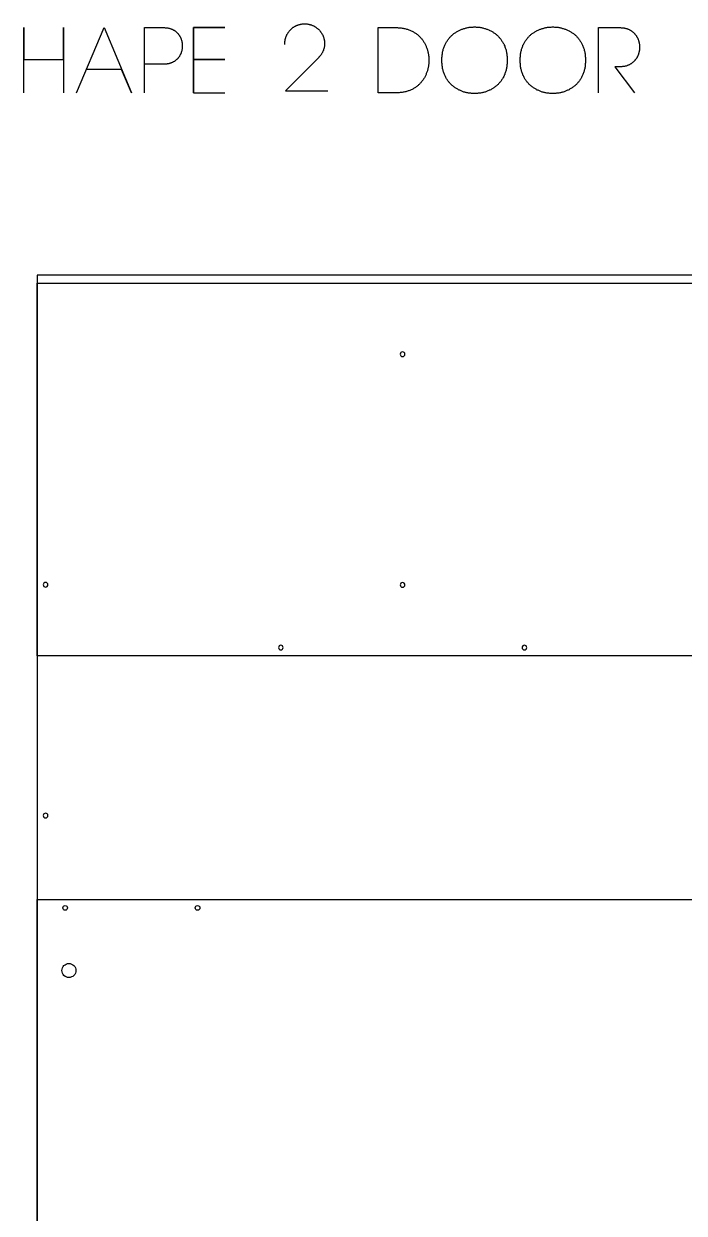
# Model space of a CAD drawing. Extents: x -767 to 5144, y -506 to 2808.
# Drawn here: x 3726 to 4435, y 1433 to 2710 of the extents above; entities that cross this region are included whole.
import ezdxf

# ---------------------------------------------------------------- set-up
doc = ezdxf.new("R2010")
doc.units = 0
doc.layers.add('LAYER_1', color=18, linetype='CONTINUOUS')
doc.layers.add('T5_LOGOLAYER_21', color=18, linetype='CONTINUOUS')

msp = doc.modelspace()

# ---------------------------------------------------------------- linework, layer by layer
at = {"layer": 'LAYER_1'}
msp.add_lwpolyline([(3740.9, 0), (4960.9, 0), (4960.9, 2440), (3740.9, 2440)], close=True, dxfattribs=at)
for points in [[(4132.9, 2357.6, 0.414214), (4130.4, 2355.1, 0.414214), (4132.9, 2352.6, 0.414214), (4135.4, 2355.1, 0.414214)], [(3749.9, 2110.2, 0.414214), (3747.4, 2107.7, 0.414214), (3749.9, 2105.2, 0.414214), (3752.4, 2107.7, 0.414214)], [(4002.3, 2042.8, 0.414214), (3999.8, 2040.3, 0.414214), (4002.3, 2037.8, 0.414214), (4004.8, 2040.3, 0.414214)], [(3749.9, 1862.6, 0.414214), (3747.4, 1860.1, 0.414214), (3749.9, 1857.6, 0.414214), (3752.4, 1860.1, 0.414214)], [(3768.4, 1761, -0.414214), (3770.9, 1763.5, -0.414214), (3773.4, 1761, -0.414214), (3770.9, 1758.5, -0.414214)], [(3910.4, 1761, -0.414214), (3912.9, 1763.5, -0.414214), (3915.4, 1761, -0.414214), (3912.9, 1758.5, -0.414214)], [(3767.4, 1693.8, -0.414214), (3774.9, 1701.3, -0.414214), (3782.4, 1693.8, -0.414214), (3774.9, 1686.3, -0.414214)]]:
    msp.add_lwpolyline(points, format="xyb", close=True, dxfattribs=at)
at = {"layer": 'T5_LOGOLAYER_21'}
for points in [[(4006.6, 2687.5), (4006.5, 2688.1), (4006.5, 2688.6), (4006.6, 2689.2), (4006.6, 2689.8), (4006.6, 2690.3), (4006.7, 2690.9), (4006.8, 2691.4), (4006.9, 2691.9), (4007, 2692.5), (4007.1, 2693), (4007.2, 2693.5), (4007.3, 2694), (4007.5, 2694.6), (4007.7, 2695.1), (4007.8, 2695.6), (4008, 2696.1), (4008.2, 2696.6), (4008.4, 2697), (4008.7, 2697.5), (4008.9, 2698), (4009.1, 2698.5), (4009.4, 2698.9), (4009.7, 2699.4), (4010, 2699.8), (4010.2, 2700.2), (4010.5, 2700.7), (4010.9, 2701.1), (4011.2, 2701.5), (4011.5, 2701.9), (4011.8, 2702.3), (4012.2, 2702.7), (4012.6, 2703.1), (4012.9, 2703.5), (4013.3, 2703.8), (4013.7, 2704.2), (4014.1, 2704.5), (4014.5, 2704.9), (4014.9, 2705.2), (4015.3, 2705.5), (4015.7, 2705.8), (4016.2, 2706.1), (4016.6, 2706.4), (4017.1, 2706.6), (4017.5, 2706.9), (4018, 2707.2), (4018.5, 2707.4), (4018.9, 2707.6), (4019.4, 2707.8), (4019.9, 2708), (4020.4, 2708.2), (4020.9, 2708.4), (4021.4, 2708.6), (4021.9, 2708.7), (4022.5, 2708.9), (4023, 2709), (4023.5, 2709.1), (4024, 2709.2), (4024.6, 2709.3), (4025.1, 2709.4), (4025.7, 2709.5), (4026.2, 2709.5), (4026.8, 2709.6), (4027.3, 2709.6), (4027.9, 2709.6), (4028.5, 2709.6), (4029, 2709.6), (4029.6, 2709.5), (4030.1, 2709.5), (4030.6, 2709.4), (4031.2, 2709.3), (4031.7, 2709.3), (4032.2, 2709.2), (4032.7, 2709), (4033.3, 2708.9), (4033.8, 2708.8), (4034.3, 2708.6), (4034.8, 2708.5), (4035.3, 2708.3), (4035.7, 2708.1), (4036.2, 2707.9), (4036.7, 2707.7), (4037.2, 2707.5), (4037.6, 2707.3), (4038.1, 2707), (4038.5, 2706.8), (4039, 2706.5), (4039.4, 2706.2), (4039.9, 2705.9), (4040.3, 2705.7), (4040.7, 2705.3), (4041.1, 2705), (4041.5, 2704.7), (4041.9, 2704.4), (4042.3, 2704), (4042.6, 2703.7), (4043, 2703.3), (4043.4, 2703), (4043.7, 2702.6), (4044.1, 2702.2), (4044.4, 2701.8), (4044.7, 2701.4), (4045, 2701), (4045.3, 2700.6), (4045.6, 2700.2), (4045.9, 2699.7), (4046.2, 2699.3), (4046.4, 2698.9), (4046.7, 2698.4), (4046.9, 2698), (4047.2, 2697.5), (4047.4, 2697), (4047.6, 2696.5), (4047.8, 2696.1), (4048, 2695.6), (4048.1, 2695.1), (4048.3, 2694.6), (4048.5, 2694.1), (4048.6, 2693.6), (4048.7, 2693.1), (4048.8, 2692.5), (4048.9, 2692), (4049, 2691.5), (4049.1, 2691), (4049.2, 2690.4), (4049.2, 2689.9), (4049.2, 2689.3), (4049.3, 2688.8), (4049.3, 2688.2), (4049.3, 2687.7), (4049.2, 2687.2), (4049.2, 2686.7), (4049.1, 2686.1), (4049.1, 2685.6), (4049, 2685.1), (4048.9, 2684.6), (4048.8, 2684.1), (4048.7, 2683.6), (4048.5, 2683.1), (4048.4, 2682.6), (4048.2, 2682.1), (4048.1, 2681.6), (4047.9, 2681.1), (4047.7, 2680.6), (4047.5, 2680.1), (4047.3, 2679.7), (4047.1, 2679.2), (4046.9, 2678.7), (4046.6, 2678.3), (4046.4, 2677.8), (4046.1, 2677.4), (4045.8, 2676.9), (4045.5, 2676.5), (4045.2, 2676.1), (4044.9, 2675.7), (4044.6, 2675.2), (4044.3, 2674.8), (4043.9, 2674.4), (4043.6, 2674), (4043.2, 2673.7), (4042.9, 2673.3), (4007.3, 2637.7), (4052.8, 2637.7)], [(3726.5, 2635.5), (3726.5, 2705.5), (3726.5, 2671.2), (3769.2, 2671.2), (3769.2, 2705.5), (3769.2, 2635.5)], [(3783.2, 2635.5), (3812.6, 2705.5), (3842, 2635.5), (3831.5, 2660.7), (3794.4, 2660.7)], [(3856, 2635.5), (3856, 2705.5), (3877, 2705.5), (3877.6, 2705.5), (3878.2, 2705.4), (3878.8, 2705.4), (3879.4, 2705.4), (3879.9, 2705.3), (3880.5, 2705.2), (3881, 2705.1), (3881.6, 2705), (3882.1, 2704.9), (3882.6, 2704.8), (3883.1, 2704.7), (3883.6, 2704.5), (3884.1, 2704.3), (3884.6, 2704.2), (3885.1, 2704), (3885.6, 2703.8), (3886, 2703.6), (3886.5, 2703.4), (3886.9, 2703.1), (3887.3, 2702.9), (3887.7, 2702.6), (3888.1, 2702.4), (3888.5, 2702.1), (3888.9, 2701.9), (3889.3, 2701.6), (3889.7, 2701.3), (3890, 2701), (3890.4, 2700.7), (3890.7, 2700.3), (3891.1, 2700), (3891.4, 2699.7), (3891.7, 2699.3), (3892, 2699), (3892.3, 2698.6), (3892.6, 2698.3), (3892.8, 2697.9), (3893.1, 2697.5), (3893.4, 2697.2), (3893.6, 2696.8), (3893.8, 2696.4), (3894.1, 2696), (3894.3, 2695.6), (3894.5, 2695.2), (3894.7, 2694.8), (3894.9, 2694.3), (3895, 2693.9), (3895.2, 2693.5), (3895.4, 2693.1), (3895.5, 2692.6), (3895.6, 2692.2), (3895.8, 2691.8), (3895.9, 2691.3), (3896, 2690.9), (3896.1, 2690.4), (3896.2, 2690), (3896.3, 2689.5), (3896.4, 2689.1), (3896.4, 2688.6), (3896.5, 2688.2), (3896.5, 2687.7), (3896.5, 2687.2), (3896.6, 2686.8), (3896.6, 2686.3), (3896.6, 2685.9), (3896.6, 2685.4), (3896.6, 2685), (3896.5, 2684.5), (3896.5, 2684), (3896.5, 2683.6), (3896.4, 2683.1), (3896.4, 2682.7), (3896.3, 2682.2), (3896.2, 2681.8), (3896.1, 2681.3), (3896, 2680.9), (3895.9, 2680.4), (3895.8, 2680), (3895.6, 2679.5), (3895.5, 2679.1), (3895.4, 2678.7), (3895.2, 2678.2), (3895, 2677.8), (3894.9, 2677.4), (3894.7, 2677), (3894.5, 2676.6), (3894.3, 2676.2), (3894.1, 2675.8), (3893.8, 2675.4), (3893.6, 2675), (3893.4, 2674.6), (3893.1, 2674.2), (3892.8, 2673.8), (3892.6, 2673.5), (3892.3, 2673.1), (3892, 2672.7), (3891.7, 2672.4), (3891.4, 2672.1), (3891.1, 2671.7), (3890.7, 2671.4), (3890.4, 2671.1), (3890, 2670.8), (3889.7, 2670.5), (3889.3, 2670.2), (3888.9, 2669.9), (3888.5, 2669.6), (3888.1, 2669.3), (3887.7, 2669.1), (3887.3, 2668.8), (3886.9, 2668.6), (3886.5, 2668.4), (3886, 2668.2), (3885.6, 2668), (3885.1, 2667.8), (3884.6, 2667.6), (3884.1, 2667.4), (3883.6, 2667.2), (3883.1, 2667.1), (3882.6, 2666.9), (3882.1, 2666.8), (3881.6, 2666.7), (3881, 2666.6), (3880.5, 2666.5), (3879.9, 2666.4), (3879.4, 2666.4), (3878.8, 2666.3), (3878.2, 2666.3), (3877.6, 2666.3), (3877, 2666.3), (3856, 2666.3)], [(3908.5, 2635.5), (3908.5, 2705.5), (3942.1, 2705.5), (3908.5, 2705.5), (3908.5, 2671.2), (3942.1, 2671.2), (3908.5, 2671.2), (3908.5, 2635.5), (3942.1, 2635.5)], [(4343.1, 2635.5), (4343.1, 2705.5), (4366.2, 2705.5), (4366.9, 2705.5), (4367.5, 2705.4), (4368.2, 2705.4), (4368.8, 2705.3), (4369.4, 2705.3), (4370, 2705.2), (4370.6, 2705.1), (4371.2, 2705), (4371.7, 2704.9), (4372.3, 2704.7), (4372.8, 2704.6), (4373.4, 2704.4), (4373.9, 2704.3), (4374.4, 2704.1), (4374.9, 2703.9), (4375.4, 2703.7), (4375.9, 2703.4), (4376.4, 2703.2), (4376.9, 2703), (4377.3, 2702.7), (4377.8, 2702.4), (4378.2, 2702.2), (4378.6, 2701.9), (4379, 2701.6), (4379.4, 2701.3), (4379.8, 2701), (4380.2, 2700.7), (4380.6, 2700.3), (4381, 2700), (4381.3, 2699.6), (4381.7, 2699.3), (4382, 2698.9), (4382.3, 2698.5), (4382.6, 2698.2), (4382.9, 2697.8), (4383.2, 2697.4), (4383.5, 2697), (4383.8, 2696.6), (4384, 2696.1), (4384.3, 2695.7), (4384.5, 2695.3), (4384.8, 2694.9), (4385, 2694.4), (4385.2, 2694), (4385.4, 2693.5), (4385.6, 2693.1), (4385.8, 2692.6), (4385.9, 2692.2), (4386.1, 2691.7), (4386.2, 2691.2), (4386.4, 2690.8), (4386.5, 2690.3), (4386.6, 2689.8), (4386.7, 2689.4), (4386.8, 2688.9), (4386.9, 2688.4), (4387, 2687.9), (4387.1, 2687.4), (4387.1, 2686.9), (4387.2, 2686.4), (4387.2, 2685.9), (4387.2, 2685.5), (4387.2, 2685), (4387.2, 2684.5), (4387.2, 2684), (4387.2, 2683.5), (4387.2, 2683), (4387.2, 2682.5), (4387.1, 2682), (4387.1, 2681.5), (4387, 2681), (4386.9, 2680.6), (4386.8, 2680.1), (4386.7, 2679.6), (4386.6, 2679.1), (4386.5, 2678.6), (4386.4, 2678.2), (4386.2, 2677.7), (4386.1, 2677.2), (4385.9, 2676.8), (4385.8, 2676.3), (4385.6, 2675.8), (4385.4, 2675.4), (4385.2, 2674.9), (4385, 2674.5), (4384.8, 2674.1), (4384.5, 2673.6), (4384.3, 2673.2), (4384, 2672.8), (4383.8, 2672.4), (4383.5, 2672), (4383.2, 2671.6), (4382.9, 2671.2), (4382.6, 2670.8), (4382.3, 2670.4), (4382, 2670), (4381.7, 2669.7), (4381.3, 2669.3), (4381, 2669), (4380.6, 2668.6), (4380.2, 2668.3), (4379.8, 2668), (4379.4, 2667.6), (4379, 2667.3), (4378.6, 2667), (4378.2, 2666.8), (4377.8, 2666.5), (4377.3, 2666.2), (4376.9, 2666), (4376.4, 2665.7), (4375.9, 2665.5), (4375.4, 2665.3), (4374.9, 2665.1), (4374.4, 2664.9), (4373.9, 2664.7), (4373.4, 2664.5), (4372.8, 2664.3), (4372.3, 2664.2), (4371.7, 2664.1), (4371.2, 2663.9), (4370.6, 2663.8), (4370, 2663.7), (4369.4, 2663.7), (4368.8, 2663.6), (4368.2, 2663.5), (4367.5, 2663.5), (4366.9, 2663.5), (4366.2, 2663.5), (4360.6, 2663.5), (4381.6, 2635.5)]]:
    msp.add_lwpolyline(points, dxfattribs=at)
for points in [[(4245.1, 2669.8), (4245.1, 2668.7), (4245.1, 2667.6), (4245, 2666.6), (4244.9, 2665.5), (4244.8, 2664.5), (4244.7, 2663.5), (4244.5, 2662.5), (4244.4, 2661.6), (4244.1, 2660.6), (4243.9, 2659.7), (4243.7, 2658.8), (4243.4, 2657.9), (4243.1, 2657), (4242.8, 2656.1), (4242.5, 2655.3), (4242.1, 2654.5), (4241.8, 2653.6), (4241.4, 2652.9), (4241, 2652.1), (4240.5, 2651.3), (4240.1, 2650.6), (4239.6, 2649.8), (4239.2, 2649.1), (4238.7, 2648.4), (4238.2, 2647.8), (4237.6, 2647.1), (4237.1, 2646.5), (4236.6, 2645.8), (4236, 2645.2), (4235.4, 2644.6), (4234.8, 2644.1), (4234.2, 2643.5), (4233.6, 2643), (4232.9, 2642.5), (4232.3, 2642), (4231.6, 2641.5), (4231, 2641), (4230.3, 2640.5), (4229.6, 2640.1), (4228.9, 2639.7), (4228.2, 2639.3), (4227.5, 2638.9), (4226.7, 2638.5), (4226, 2638.2), (4225.3, 2637.9), (4224.5, 2637.5), (4223.8, 2637.2), (4223, 2637), (4222.2, 2636.7), (4221.4, 2636.4), (4220.7, 2636.2), (4219.9, 2636), (4219.1, 2635.8), (4218.3, 2635.6), (4217.5, 2635.5), (4216.7, 2635.3), (4215.9, 2635.2), (4215, 2635.1), (4214.2, 2635), (4213.4, 2634.9), (4212.6, 2634.8), (4211.8, 2634.8), (4211, 2634.8), (4210.1, 2634.8), (4209.3, 2634.8), (4208.5, 2634.8), (4207.7, 2634.8), (4206.9, 2634.9), (4206, 2635), (4205.2, 2635.1), (4204.4, 2635.2), (4203.6, 2635.3), (4202.8, 2635.5), (4202, 2635.6), (4201.2, 2635.8), (4200.4, 2636), (4199.6, 2636.2), (4198.8, 2636.4), (4198.1, 2636.7), (4197.3, 2637), (4196.5, 2637.2), (4195.8, 2637.5), (4195, 2637.9), (4194.3, 2638.2), (4193.5, 2638.5), (4192.8, 2638.9), (4192.1, 2639.3), (4191.4, 2639.7), (4190.7, 2640.1), (4190, 2640.5), (4189.3, 2641), (4188.6, 2641.5), (4188, 2642), (4187.3, 2642.5), (4186.7, 2643), (4186.1, 2643.5), (4185.5, 2644.1), (4184.9, 2644.6), (4184.3, 2645.2), (4183.7, 2645.8), (4183.2, 2646.5), (4182.6, 2647.1), (4182.1, 2647.8), (4181.6, 2648.4), (4181.1, 2649.1), (4180.6, 2649.8), (4180.2, 2650.6), (4179.7, 2651.3), (4179.3, 2652.1), (4178.9, 2652.9), (4178.5, 2653.6), (4178.1, 2654.5), (4177.8, 2655.3), (4177.5, 2656.1), (4177.2, 2657), (4176.9, 2657.9), (4176.6, 2658.8), (4176.4, 2659.7), (4176.1, 2660.6), (4175.9, 2661.6), (4175.7, 2662.5), (4175.6, 2663.5), (4175.5, 2664.5), (4175.3, 2665.5), (4175.3, 2666.6), (4175.2, 2667.6), (4175.2, 2668.7), (4175.1, 2669.8), (4175.1, 2671.2), (4175.2, 2672.3), (4175.2, 2673.3), (4175.3, 2674.4), (4175.3, 2675.4), (4175.5, 2676.4), (4175.6, 2677.4), (4175.7, 2678.4), (4175.9, 2679.4), (4176.1, 2680.3), (4176.4, 2681.3), (4176.6, 2682.2), (4176.9, 2683.1), (4177.2, 2683.9), (4177.5, 2684.8), (4177.8, 2685.7), (4178.1, 2686.5), (4178.5, 2687.3), (4178.9, 2688.1), (4179.3, 2688.9), (4179.7, 2689.6), (4180.2, 2690.4), (4180.6, 2691.1), (4181.1, 2691.8), (4181.6, 2692.5), (4182.1, 2693.2), (4182.6, 2693.8), (4183.2, 2694.5), (4183.7, 2695.1), (4184.3, 2695.7), (4184.9, 2696.3), (4185.5, 2696.9), (4186.1, 2697.4), (4186.7, 2698), (4187.3, 2698.5), (4188, 2699), (4188.6, 2699.5), (4189.3, 2699.9), (4190, 2700.4), (4190.7, 2700.8), (4191.4, 2701.2), (4192.1, 2701.6), (4192.8, 2702), (4193.5, 2702.4), (4194.3, 2702.8), (4195, 2703.1), (4195.8, 2703.4), (4196.5, 2703.7), (4197.3, 2704), (4198.1, 2704.2), (4198.8, 2704.5), (4199.6, 2704.7), (4200.4, 2704.9), (4201.2, 2705.1), (4202, 2705.3), (4202.8, 2705.5), (4203.6, 2705.6), (4204.4, 2705.8), (4205.2, 2705.9), (4206, 2706), (4206.9, 2706), (4207.7, 2706.1), (4208.5, 2706.1), (4209.3, 2706.2), (4210.1, 2706.2), (4211, 2706.2), (4211.8, 2706.1), (4212.6, 2706.1), (4213.4, 2706), (4214.2, 2706), (4215, 2705.9), (4215.9, 2705.8), (4216.7, 2705.6), (4217.5, 2705.5), (4218.3, 2705.3), (4219.1, 2705.1), (4219.9, 2704.9), (4220.7, 2704.7), (4221.4, 2704.5), (4222.2, 2704.2), (4223, 2704), (4223.8, 2703.7), (4224.5, 2703.4), (4225.3, 2703.1), (4226, 2702.8), (4226.7, 2702.4), (4227.5, 2702), (4228.2, 2701.6), (4228.9, 2701.2), (4229.6, 2700.8), (4230.3, 2700.4), (4231, 2699.9), (4231.6, 2699.5), (4232.3, 2699), (4232.9, 2698.5), (4233.6, 2698), (4234.2, 2697.4), (4234.8, 2696.9), (4235.4, 2696.3), (4236, 2695.7), (4236.6, 2695.1), (4237.1, 2694.5), (4237.6, 2693.8), (4238.2, 2693.2), (4238.7, 2692.5), (4239.2, 2691.8), (4239.6, 2691.1), (4240.1, 2690.4), (4240.5, 2689.6), (4241, 2688.9), (4241.4, 2688.1), (4241.8, 2687.3), (4242.1, 2686.5), (4242.5, 2685.7), (4242.8, 2684.8), (4243.1, 2683.9), (4243.4, 2683.1), (4243.7, 2682.2), (4243.9, 2681.3), (4244.1, 2680.3), (4244.4, 2679.4), (4244.5, 2678.4), (4244.7, 2677.4), (4244.8, 2676.4), (4244.9, 2675.4), (4245, 2674.4), (4245.1, 2673.3), (4245.1, 2672.3), (4245.1, 2671.2)], [(4329.1, 2669.8), (4329.1, 2668.7), (4329.1, 2667.6), (4329, 2666.6), (4328.9, 2665.5), (4328.8, 2664.5), (4328.7, 2663.5), (4328.5, 2662.5), (4328.4, 2661.6), (4328.1, 2660.6), (4327.9, 2659.7), (4327.7, 2658.8), (4327.4, 2657.9), (4327.1, 2657), (4326.8, 2656.1), (4326.5, 2655.3), (4326.1, 2654.5), (4325.8, 2653.6), (4325.4, 2652.9), (4325, 2652.1), (4324.5, 2651.3), (4324.1, 2650.6), (4323.6, 2649.8), (4323.2, 2649.1), (4322.7, 2648.4), (4322.2, 2647.8), (4321.6, 2647.1), (4321.1, 2646.5), (4320.6, 2645.8), (4320, 2645.2), (4319.4, 2644.6), (4318.8, 2644.1), (4318.2, 2643.5), (4317.6, 2643), (4316.9, 2642.5), (4316.3, 2642), (4315.6, 2641.5), (4315, 2641), (4314.3, 2640.5), (4313.6, 2640.1), (4312.9, 2639.7), (4312.2, 2639.3), (4311.5, 2638.9), (4310.7, 2638.5), (4310, 2638.2), (4309.3, 2637.9), (4308.5, 2637.5), (4307.8, 2637.2), (4307, 2637), (4306.2, 2636.7), (4305.4, 2636.4), (4304.7, 2636.2), (4303.9, 2636), (4303.1, 2635.8), (4302.3, 2635.6), (4301.5, 2635.5), (4300.7, 2635.3), (4299.9, 2635.2), (4299, 2635.1), (4298.2, 2635), (4297.4, 2634.9), (4296.6, 2634.8), (4295.8, 2634.8), (4295, 2634.8), (4294.1, 2634.8), (4293.3, 2634.8), (4292.5, 2634.8), (4291.7, 2634.8), (4290.9, 2634.9), (4290, 2635), (4289.2, 2635.1), (4288.4, 2635.2), (4287.6, 2635.3), (4286.8, 2635.5), (4286, 2635.6), (4285.2, 2635.8), (4284.4, 2636), (4283.6, 2636.2), (4282.8, 2636.4), (4282.1, 2636.7), (4281.3, 2637), (4280.5, 2637.2), (4279.8, 2637.5), (4279, 2637.9), (4278.3, 2638.2), (4277.5, 2638.5), (4276.8, 2638.9), (4276.1, 2639.3), (4275.4, 2639.7), (4274.7, 2640.1), (4274, 2640.5), (4273.3, 2641), (4272.6, 2641.5), (4272, 2642), (4271.3, 2642.5), (4270.7, 2643), (4270.1, 2643.5), (4269.5, 2644.1), (4268.9, 2644.6), (4268.3, 2645.2), (4267.7, 2645.8), (4267.2, 2646.5), (4266.6, 2647.1), (4266.1, 2647.8), (4265.6, 2648.4), (4265.1, 2649.1), (4264.6, 2649.8), (4264.2, 2650.6), (4263.7, 2651.3), (4263.3, 2652.1), (4262.9, 2652.9), (4262.5, 2653.6), (4262.1, 2654.5), (4261.8, 2655.3), (4261.5, 2656.1), (4261.2, 2657), (4260.9, 2657.9), (4260.6, 2658.8), (4260.4, 2659.7), (4260.1, 2660.6), (4259.9, 2661.6), (4259.7, 2662.5), (4259.6, 2663.5), (4259.5, 2664.5), (4259.3, 2665.5), (4259.3, 2666.6), (4259.2, 2667.6), (4259.2, 2668.7), (4259.1, 2669.8), (4259.1, 2671.2), (4259.2, 2672.3), (4259.2, 2673.3), (4259.3, 2674.4), (4259.3, 2675.4), (4259.5, 2676.4), (4259.6, 2677.4), (4259.7, 2678.4), (4259.9, 2679.4), (4260.1, 2680.3), (4260.4, 2681.3), (4260.6, 2682.2), (4260.9, 2683.1), (4261.2, 2683.9), (4261.5, 2684.8), (4261.8, 2685.7), (4262.1, 2686.5), (4262.5, 2687.3), (4262.9, 2688.1), (4263.3, 2688.9), (4263.7, 2689.6), (4264.2, 2690.4), (4264.6, 2691.1), (4265.1, 2691.8), (4265.6, 2692.5), (4266.1, 2693.2), (4266.6, 2693.8), (4267.2, 2694.5), (4267.7, 2695.1), (4268.3, 2695.7), (4268.9, 2696.3), (4269.5, 2696.9), (4270.1, 2697.4), (4270.7, 2698), (4271.3, 2698.5), (4272, 2699), (4272.6, 2699.5), (4273.3, 2699.9), (4274, 2700.4), (4274.7, 2700.8), (4275.4, 2701.2), (4276.1, 2701.6), (4276.8, 2702), (4277.5, 2702.4), (4278.3, 2702.8), (4279, 2703.1), (4279.8, 2703.4), (4280.5, 2703.7), (4281.3, 2704), (4282.1, 2704.2), (4282.8, 2704.5), (4283.6, 2704.7), (4284.4, 2704.9), (4285.2, 2705.1), (4286, 2705.3), (4286.8, 2705.5), (4287.6, 2705.6), (4288.4, 2705.8), (4289.2, 2705.9), (4290, 2706), (4290.9, 2706), (4291.7, 2706.1), (4292.5, 2706.1), (4293.3, 2706.2), (4294.1, 2706.2), (4295, 2706.2), (4295.8, 2706.1), (4296.6, 2706.1), (4297.4, 2706), (4298.2, 2706), (4299, 2705.9), (4299.9, 2705.8), (4300.7, 2705.6), (4301.5, 2705.5), (4302.3, 2705.3), (4303.1, 2705.1), (4303.9, 2704.9), (4304.7, 2704.7), (4305.4, 2704.5), (4306.2, 2704.2), (4307, 2704), (4307.8, 2703.7), (4308.5, 2703.4), (4309.3, 2703.1), (4310, 2702.8), (4310.7, 2702.4), (4311.5, 2702), (4312.2, 2701.6), (4312.9, 2701.2), (4313.6, 2700.8), (4314.3, 2700.4), (4315, 2699.9), (4315.6, 2699.5), (4316.3, 2699), (4316.9, 2698.5), (4317.6, 2698), (4318.2, 2697.4), (4318.8, 2696.9), (4319.4, 2696.3), (4320, 2695.7), (4320.6, 2695.1), (4321.1, 2694.5), (4321.6, 2693.8), (4322.2, 2693.2), (4322.7, 2692.5), (4323.2, 2691.8), (4323.6, 2691.1), (4324.1, 2690.4), (4324.5, 2689.6), (4325, 2688.9), (4325.4, 2688.1), (4325.8, 2687.3), (4326.1, 2686.5), (4326.5, 2685.7), (4326.8, 2684.8), (4327.1, 2683.9), (4327.4, 2683.1), (4327.7, 2682.2), (4327.9, 2681.3), (4328.1, 2680.3), (4328.4, 2679.4), (4328.5, 2678.4), (4328.7, 2677.4), (4328.8, 2676.4), (4328.9, 2675.4), (4329, 2674.4), (4329.1, 2673.3), (4329.1, 2672.3), (4329.1, 2671.2)], [(4106.6, 2635.5), (4106.6, 2705.5), (4126.2, 2705.5), (4127.3, 2705.5), (4128.3, 2705.4), (4129.4, 2705.4), (4130.4, 2705.3), (4131.4, 2705.2), (4132.4, 2705), (4133.4, 2704.9), (4134.4, 2704.7), (4135.3, 2704.5), (4136.3, 2704.3), (4137.2, 2704), (4138.1, 2703.7), (4139, 2703.4), (4139.8, 2703.1), (4140.7, 2702.8), (4141.5, 2702.5), (4142.3, 2702.1), (4143.1, 2701.7), (4143.9, 2701.3), (4144.6, 2700.9), (4145.4, 2700.4), (4146.1, 2700), (4146.8, 2699.5), (4147.5, 2699), (4148.2, 2698.5), (4148.8, 2698), (4149.5, 2697.4), (4150.1, 2696.9), (4150.7, 2696.3), (4151.3, 2695.7), (4151.9, 2695.1), (4152.4, 2694.5), (4153, 2693.9), (4153.5, 2693.3), (4154, 2692.6), (4154.5, 2692), (4155, 2691.3), (4155.4, 2690.6), (4155.8, 2689.9), (4156.3, 2689.2), (4156.7, 2688.5), (4157.1, 2687.8), (4157.4, 2687.1), (4157.8, 2686.3), (4158.1, 2685.6), (4158.4, 2684.8), (4158.7, 2684.1), (4159, 2683.3), (4159.3, 2682.5), (4159.5, 2681.8), (4159.7, 2681), (4160, 2680.2), (4160.2, 2679.4), (4160.3, 2678.6), (4160.5, 2677.8), (4160.6, 2677), (4160.8, 2676.2), (4160.9, 2675.4), (4161, 2674.6), (4161, 2673.7), (4161.1, 2672.9), (4161.2, 2672.1), (4161.2, 2671.3), (4161.2, 2670.5), (4161.2, 2669.6), (4161.2, 2668.8), (4161.1, 2668), (4161, 2667.2), (4161, 2666.4), (4160.9, 2665.6), (4160.8, 2664.7), (4160.6, 2663.9), (4160.5, 2663.1), (4160.3, 2662.3), (4160.2, 2661.5), (4160, 2660.7), (4159.7, 2660), (4159.5, 2659.2), (4159.3, 2658.4), (4159, 2657.6), (4158.7, 2656.9), (4158.4, 2656.1), (4158.1, 2655.3), (4157.8, 2654.6), (4157.4, 2653.9), (4157.1, 2653.1), (4156.7, 2652.4), (4156.3, 2651.7), (4155.8, 2651), (4155.4, 2650.3), (4155, 2649.6), (4154.5, 2649), (4154, 2648.3), (4153.5, 2647.7), (4153, 2647), (4152.4, 2646.4), (4151.9, 2645.8), (4151.3, 2645.2), (4150.7, 2644.6), (4150.1, 2644.1), (4149.5, 2643.5), (4148.8, 2643), (4148.2, 2642.4), (4147.5, 2641.9), (4146.8, 2641.4), (4146.1, 2641), (4145.4, 2640.5), (4144.6, 2640.1), (4143.9, 2639.6), (4143.1, 2639.2), (4142.3, 2638.8), (4141.5, 2638.5), (4140.7, 2638.1), (4139.8, 2637.8), (4139, 2637.5), (4138.1, 2637.2), (4137.2, 2636.9), (4136.3, 2636.7), (4135.3, 2636.5), (4134.4, 2636.3), (4133.4, 2636.1), (4132.4, 2635.9), (4131.4, 2635.8), (4130.4, 2635.7), (4129.4, 2635.6), (4128.3, 2635.5), (4127.3, 2635.5), (4126.2, 2635.5)], [(4482.9, 1770), (4482.9, 1270), (3740.9, 1270), (3740.9, 1770)]]:
    msp.add_lwpolyline(points, close=True, dxfattribs=at)
for points in [[(4525, 1931.3), (4525, 1981.3, 0.415512), (4474.8, 2031.3), (3740.9, 2031.3), (3740.9, 2431.3), (4960.9, 2431.3), (4960.9, 1931.3)], [(4132.9, 2110, 0.414214), (4130.4, 2107.5, 0.414214), (4132.9, 2105, 0.414214), (4135.4, 2107.5, 0.414214)], [(4263.6, 2042.8, 0.414214), (4261.1, 2040.3, 0.414214), (4263.6, 2037.8, 0.414214), (4266.1, 2040.3, 0.414214)]]:
    msp.add_lwpolyline(points, format="xyb", close=True, dxfattribs=at)

doc.saveas('drawing.dxf')
